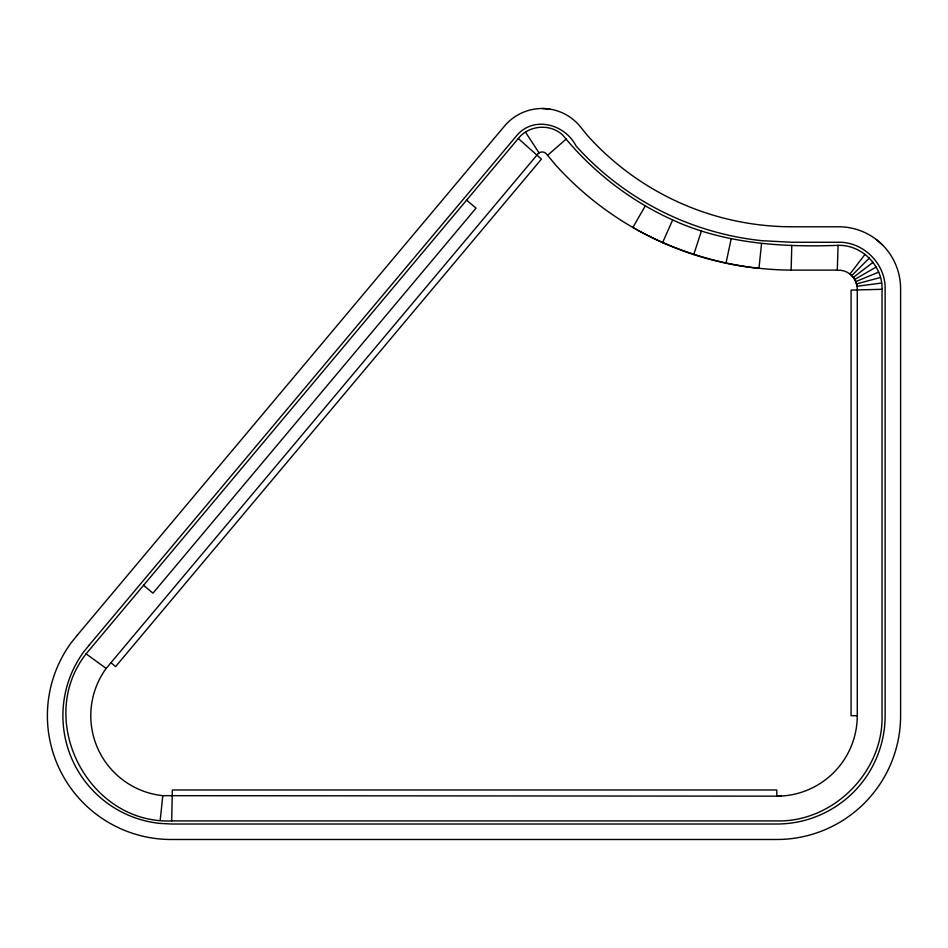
<?xml version="1.0" encoding="UTF-8"?>
<svg xmlns="http://www.w3.org/2000/svg" width="948" height="948" viewBox="0 0 948 948"><rect width="100%" height="100%" fill="white"/><g stroke="black" fill="none" stroke-linecap="round" stroke-linejoin="round"><path stroke-width="1.42" d="M171.683 820.921L172.335 789.968L776.803 789.968L776.803 796.166L162.795 795.668A80.414 80.414 0 0 1 106.152 668.423L86.09 653.847L518.295 138.515C528.771 125.041 550.48 123.311 562.816 135.173C592.299 171.398 630.065 200.703 672.677 219.96C724.379 243.766 782.017 247.404 838.091 245.354C861.696 244.596 882.789 265.689 882.031 289.294L882.031 715.693C883.465 771.921 833.031 822.366 776.803 820.921L171.683 820.921C88.223 824.262 34.578 719.639 86.09 653.847M645.256 205.989L632.861 227.461C680.937 254.799 735.802 269.718 791.142 270.109L791.781 245.354M791.142 270.109L837.285 270.109L838.091 245.354M160.2 820.316L162.795 795.668M761.54 243.766L758.945 268.426A318.836 318.836 0 0 1 555.338 164.679L546.012 153.458A5.7 5.7 0 0 0 538.381 153.386L106.152 668.423M725.99 263.2L731.145 238.955M693.746 254.562L701.413 230.992M662.593 242.605L672.677 219.96M865.05 254.337L849.953 274.019C854.895 277.752 857.454 283.973 857.265 290.1L857.265 715.693A80.473 80.473 0 0 1 776.803 796.166L781.01 796.047M851.766 275.619L869.316 258.069M547.683 155.223L566.347 138.941M853.354 277.432L873.049 262.323M538.381 153.386L539.045 152.877L525.465 132.092M854.705 279.447L876.189 267.04M855.771 281.615L878.689 272.112M856.542 283.902L880.514 277.48M881.616 283.037L857.016 286.272A18.474 18.474 0 0 0 841.113 270.358L837.285 270.109M882.031 289.294L851.079 290.1L851.079 715.693L857.265 715.693M542.588 108.51L549.781 109.103M466.57 200.158L476.062 208.122L152.96 593.175L143.48 585.224M110.857 662.616L115.597 666.598L541.427 159.11L518.295 138.515M876.379 239.571L882.47 244.916M77.416 635.053L71.041 642.922A123.797 123.797 0 0 0 171.197 839.49L776.803 839.49A123.797 123.797 0 0 0 900.6 715.693L900.6 288.678A61.904 61.904 0 0 0 838.696 226.785L792.279 226.785A275.441 275.441 0 0 1 587.582 135.647L580.354 126.724A49.142 49.142 0 0 0 504.514 126.06L77.416 635.053M89.361 644.901L83.578 652.034A108.309 108.309 0 0 0 159.88 823.409L171.612 824.013L776.803 824.013A108.321 108.321 0 0 0 885.124 715.693L885.124 289.187C885.87 264.006 863.379 241.515 838.198 242.261L791.864 242.261L761.86 240.685A290.941 290.941 0 0 1 576.064 146.016C564.747 123.678 532.705 115.265 516.008 136.441L89.361 644.901"/></g></svg>
